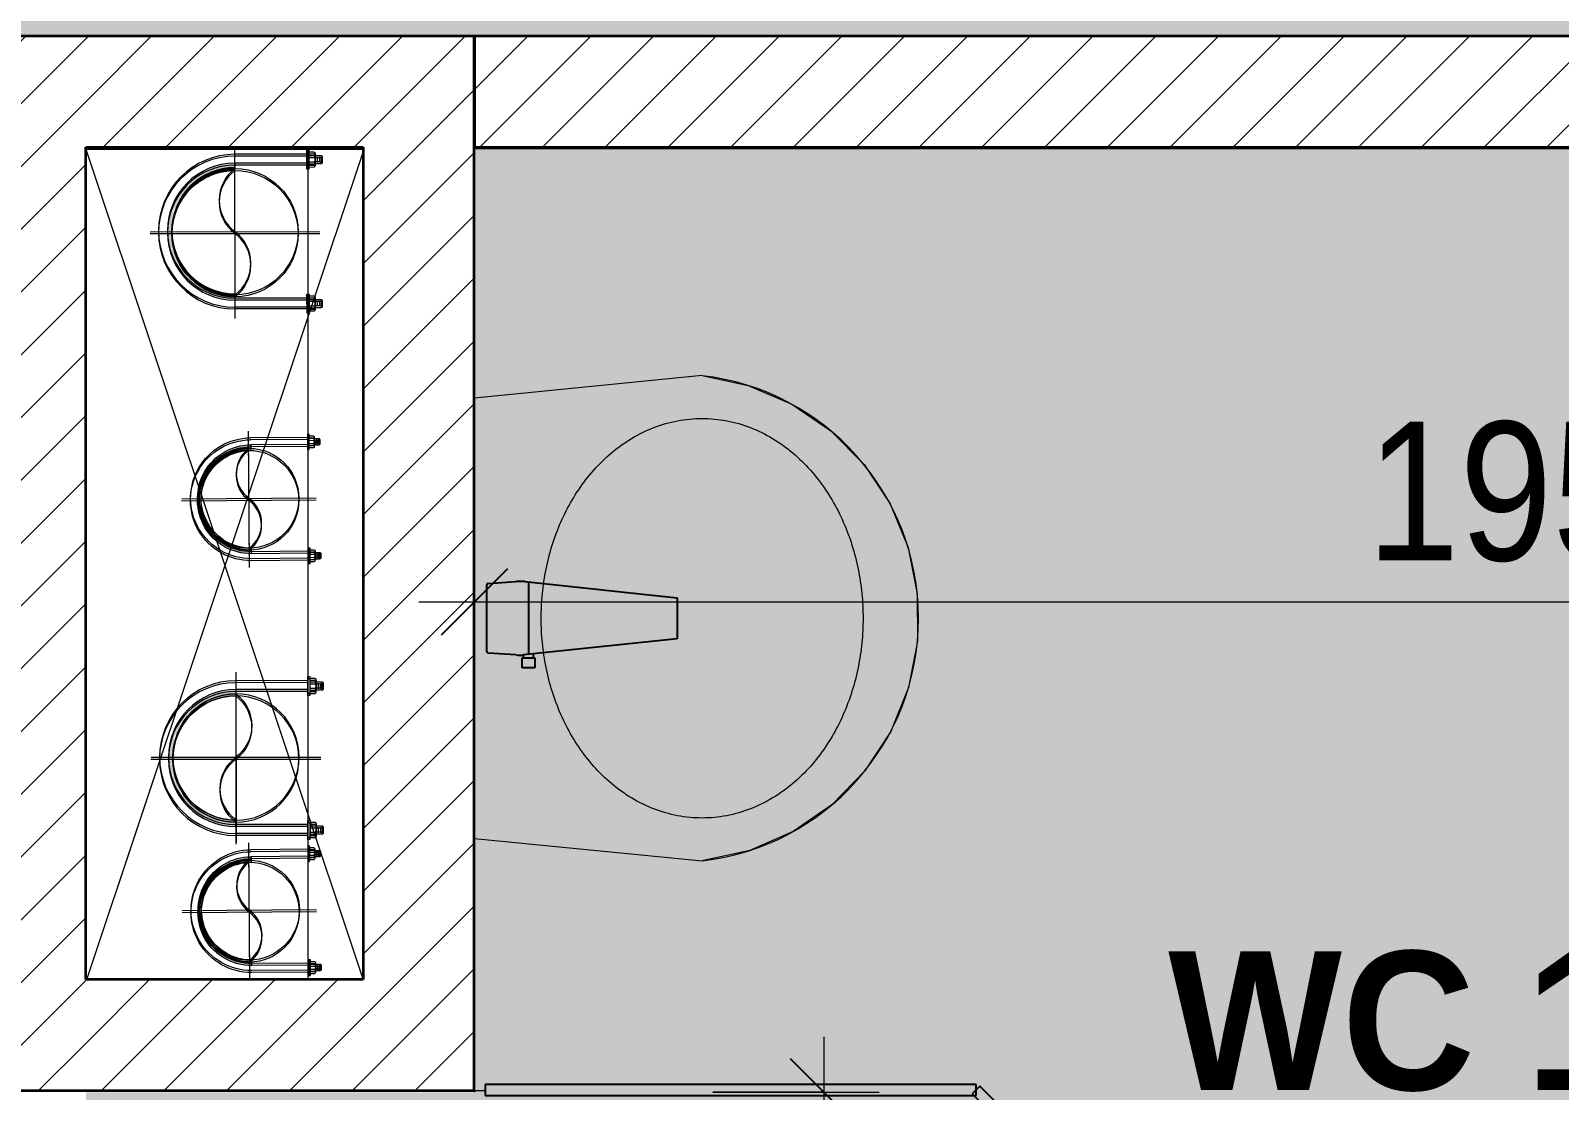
# Model space of a CAD drawing. Header units: millimetres. Extents: x 42054 to 236235, y 253 to 78637.
# Drawn here: x 46703 to 48080, y 65887 to 66842 of the extents above; entities that cross this region are included whole.
import ezdxf

# ---------------------------------------------------------------- set-up
doc = ezdxf.new("R2010")
doc.units = ezdxf.units.MM
doc.linetypes.add('IMPORT-CENTER _3_', pattern=[10.16, 6.35, -1.27, 1.27, -1.27])
for name, color, linetype, lineweight in [('0-1', 7, 'Continuous', 5), ('0-3', 7, 'Continuous', 18), ('A-ANNO-DIMS', 211, 'Continuous', 9), ('A-ANNO-DIMS-50', 211, 'Continuous', 9), ('A-DETL-GENF-1', 7, 'Continuous', 18), ('A-DETL-THIN', 151, 'Continuous', 18), ('A-FLOR-2', 7, 'Continuous', 18), ('A-GLAZ-CURT', 52, 'Continuous', 18), ('A-GLAZ-CURT-1', 10, 'Continuous', 25), ('A-WALL-2', 250, 'Continuous', 35), ('A-WALL-6', 113, 'Continuous', 35), ('A-WALL-PATT-1', 9, 'Continuous', 18), ('A-WALL-PATT-2', 111, 'Continuous', 18), ('G-ANNO-TEXT-1', 7, 'Continuous', 9), ('G-IMPT', 8, 'Continuous', 18), ('G-IMPT-4', 8, 'IMPORT-CENTER _3_', 18), ('M-EQPM', 50, 'Continuous', 18), ('P-SANR-FIXT', 6, 'Continuous', 18), ('P-SANR-FIXT-1', 253, 'Continuous', 18), ('P-SANR-FIXT-2', 221, 'Continuous', 25)]:
    doc.layers.add(name, color=color, linetype=linetype, lineweight=lineweight)
doc.styles.add('Arial_B_1', font='arialbd.ttf', dxfattribs={"width": 0.95, "height": 125})
doc.styles.add('UTM Avo', font='', dxfattribs={"width": 0.9, "height": 125})
doc.styles.get('UTM Avo').set_extended_font_data('UTM Avo')
doc.dimstyles.new('1_Dim_chi_tiet_2_5', dxfattribs={"dimscale": 304.8, "dimtxt": 124.912619, "dimasz": 0.19685, "dimexe": 0.164042, "dimexo": 0.0625, "dimgap": 0.016404, "dimtad": 1, "dimdec": 0, "dimrnd": 5, "dimzin": 0, "dimdsep": 46, "dimtxsty": 'UTM Avo', "dimblk1": 'OBLIQUE', "dimblk2": 'OBLIQUE', "dimsah": 1, "dimcen": 0.09, "dimdle": 0.164042, "dimazin": 0, "dimtfac": 1, "dimtdec": 4, "dimtix": 1, "dimtmove": 0, "dimatfit": 3, "dimfxl": 0.328084, "dimfxlon": 1, "dimtvp": 1, "dimtolj": 1, "dimtzin": 0, "dimarcsym": 2})
pattern_1 = [(45, (0, 0), (-28.284271, 28.284271), [])]

# ---------------------------------------------------------------- blocks, each defined once
blk = doc.blocks.new('bonruatreo - Chậu rửa-V6-TKCS_CĂN HỘ LOẠI 1A - MẶT BẰNG')
at = {"layer": 'P-SANR-FIXT-1'}
for p, q in [((198.4, 0), (-198.4, 0)), ((165, 0), (-165, 0)), ((218.6, -205), (198.4, 0)), ((-198.4, 0), (-218.6, -205))]:
    blk.add_line(p, q, dxfattribs=at)
at = {"layer": 'P-SANR-FIXT-1', "flags": 128}
blk.add_lwpolyline([(218.6, -205), (209.7, -246.6), (192.9, -285.8), (168.9, -321), (138.6, -350.9), (103.1, -374.4), (63.7, -390.6), (22, -398.9), (-20.6, -399), (-62.4, -391), (-101.9, -375), (-137.5, -351.7), (-168, -322), (-192.2, -287), (-209.2, -247.9), (-218.4, -206.4), (-218.6, -205)], dxfattribs=at)
at = {"layer": 'P-SANR-FIXT-1'}
blk.add_arc((0, -180), 220, 186.525, 353.475, dxfattribs=at)
for points in [[(-180, -205), (-180, -197.6), (-178.6, -182.7), (-172.4, -161.2), (-162.5, -141.1), (-149.4, -123), (-133.8, -107), (-116.1, -93.4), (-96.9, -82.1), (-76.5, -73.2), (-55.2, -66.5), (-33.3, -62.1), (-11.2, -59.9), (11.1, -59.9), (33.3, -62.1), (55.2, -66.5), (76.5, -73.2), (96.9, -82.1), (116.1, -93.4), (133.8, -107.1), (149.5, -123), (162.5, -141.2), (172.4, -161.2), (178.6, -182.7), (180, -197.6), (180, -205)], [(180, -205), (180, -212.4), (178.6, -227.3), (172.4, -248.8), (162.5, -268.8), (149.5, -287), (133.8, -302.9), (116.1, -316.6), (96.9, -327.9), (76.5, -336.8), (55.2, -343.5), (33.3, -347.9), (11.1, -350.1), (-11.2, -350.1), (-33.3, -347.9), (-55.2, -343.5), (-76.5, -336.8), (-96.9, -327.9), (-116.1, -316.6), (-133.8, -303), (-149.4, -287), (-162.5, -268.9), (-172.4, -248.8), (-178.6, -227.3), (-180, -212.4), (-180, -205)]]:
    blk.add_open_spline(points, degree=3, dxfattribs=at)
at = {"layer": 'P-SANR-FIXT-2'}
for p, q in [((-33, -37.3), (-31.4, -12.2)), ((-30.2, -11), (30.2, -11)), ((31.4, -12.2), (33, -37.3)), ((-44.7, -42.8), (-35.6, -42.8)), ((-44.7, -54.2), (-44.7, -42.8)), ((-35.6, -54.2), (-44.7, -54.2)), ((-35.6, -42.8), (-35.6, -44.2)), ((-35.6, -44.2), (-33.1, -44.2)), ((-35.6, -44.2), (-35.6, -52.9)), ((-35.6, -52.9), (-35.6, -54.2)), ((-32.2, -52.9), (-35.6, -52.9)), ((-32.2, -52.9), (-33.1, -44.2)), ((32.7, -48.5), (-32.7, -48.5)), ((-18.5, -182.5), (-32.2, -52.9)), ((33, -45.4), (18.5, -182.5)), ((18.5, -182.5), (-18.5, -182.5))]:
    blk.add_line(p, q, dxfattribs=at)
for centre, radius, start, end in [((-30.1, -12.3), 1.3, 91.2278, 176.4003), ((30.1, -12.3), 1.3, 3.5997, 88.7722), ((5.5, -41.4), 38.7, 173.966, 184.1457), ((-5.5, -41.4), 38.7, 353.966, 6.034)]:
    blk.add_arc(centre, radius, start, end, dxfattribs=at)
blk = doc.blocks.new('System Panel - Glazed-580253-TKCS_CĂN HỘ LOẠI 1A - MẶT BẰNG')
at = {"layer": 'A-GLAZ-CURT-1'}
for p, q in [((352.2, 5), (-352.2, 5)), ((-352.2, 5), (-352.2, -5)), ((352.2, -5), (352.2, 5)), ((-352.2, -5), (352.2, -5))]:
    blk.add_line(p, q, dxfattribs=at)
blk = doc.blocks.new('System Panel - Glazed-918428-TKCS_CĂN HỘ LOẠI 1A - MẶT BẰNG')
at = {"layer": 'A-GLAZ-CURT-1'}
for p, q in [((221.2, 5), (-221.2, 5)), ((-221.2, 5), (-221.2, -5)), ((221.2, -5), (221.2, 5)), ((-221.2, -5), (221.2, -5))]:
    blk.add_line(p, q, dxfattribs=at)
blk = doc.blocks.new('NCV_TKTC_TANG 1_rvt-1-TKCS_CĂN HỘ LOẠI 1A - MẶT BẰNG')
at = {"layer": 'A-WALL-PATT-1'}
h = blk.add_hatch(dxfattribs=at)
h.set_pattern_fill('FP_1', color=256, style=0, pattern_type=2)
h.set_pattern_definition(pattern_1)
h.paths.add_polyline_path([(48052.6, 66736.9), (49052.6, 66736.9), (49052.6, 66836.9), (47103, 66836.9), (47103, 66736.9), (48024.6, 66736.9)])
at = {"layer": 'A-FLOR-2'}
blk.add_line((47102.6, 65886.9), (47112.6, 65886.9), dxfattribs=at)
at = {"layer": 'A-WALL-2'}
for p, q in [((49052.6, 66836.9), (47103, 66836.9)), ((47103, 66836.9), (47103, 66736.9)), ((47103, 66736.9), (49052.6, 66736.9))]:
    blk.add_line(p, q, dxfattribs=at)
at = {"layer": 'A-GLAZ-CURT'}
for name, p, rotation in [('System Panel - Glazed-918428-TKCS_CĂN HỘ LOẠI 1A - MẶT BẰNG', (47333.7, 65887.4), 180), ('System Panel - Glazed-580253-TKCS_CĂN HỘ LOẠI 1A - MẶT BẰNG', (47803.9, 65638.3), 135.0000000000004)]:
    blk.add_blockref(name, p, dxfattribs=dict(at, rotation=rotation))
at = {"layer": 'P-SANR-FIXT', "rotation": 90.00000000000044}
blk.add_blockref('bonruatreo - Chậu rửa-V6-TKCS_CĂN HỘ LOẠI 1A - MẶT BẰNG', (47103, 66312.4), dxfattribs=at)
blk = doc.blocks.new('TKTC_XREF_251221_MB TANG 1 - TKTC_XREF_260130_MB TANG 1_dwg_CUM U_DN100-4202115-TKCS_CĂN HỘ LOẠI 1A - MẶT BẰNG')
at = {"layer": 'G-IMPT'}
h = blk.add_hatch(color=256, dxfattribs=at)
h.paths.add_polyline_path([(0, -61), (0, -57), (7, -57.9), (14.7, -56.6), (8.7, -55.9), (22.2, -54), (28.4, -50.9), (25.4, -50.7), (36.4, -46), (40.3, -42.1), (36.6, -43.2), (49.4, -32.6), (52.7, -28.3), (50.5, -27), (56.6, -18.8), (58.8, -13.6), (55.9, -12.5), (60.7, 0.7), (58.8, -16), (52.7, -30.6), (43, -43.2), (28.4, -53.7), (14.7, -59.1), (0, -61)])
h.paths.add_polyline_path([(44.7, -34.6), (49.4, -28.5), (51.1, -29.5), (49.4, -30.9)])
h.paths.add_polyline_path([(51.5, -23.3), (55.1, -14.8), (57.1, -15.8), (52.7, -21.7)])
h.paths.add_polyline_path([(55.5, -11.1), (57, 0), (60, 0), (58.7, -3.1)])
h.paths.add_polyline_path([(60.5, 1.2), (60.1, 2.2), (56.7, 2.2), (54.1, 17), (47.7, 30.7), (39, 41.3), (28.4, 49.4), (14.7, 55.1), (0, 57.2), (0, 61), (15.1, 58.8), (15.8, 58.9), (29.1, 52.8), (28.5, 51.5), (29.5, 51.1), (30.5, 52.8), (41.5, 43.8), (40.3, 42.4), (41.5, 41.5), (43.1, 43.1), (53.6, 28.5), (59.1, 14.8), (60.8, 1.9)])
for p, q in [((-79.1, 66.6), (-79.1, 63.4)), ((-76.6, 66.6), (-76.6, 63.4)), ((-74.6, 66.6), (-74.6, 63.4)), ((-72.7, 69.3), (-72.7, 60.7)), ((-66.9, 67.9), (-71.7, 67.9)), ((-66.9, 62.1), (-71.7, 62.1)), ((-65, 69), (0, 69)), ((-79.1, -63.4), (-79.1, -66.6)), ((-76.6, -63.4), (-76.6, -66.6)), ((-74.6, -63.4), (-74.6, -66.6)), ((-72.7, -60.7), (-72.7, -69.3)), ((-66.9, -62.1), (-71.7, -62.1)), ((-66.9, -67.9), (-71.7, -67.9)), ((-65, -69), (0, -69))]:
    blk.add_line(p, q, dxfattribs=at)
at = {"layer": 'G-IMPT', "flags": 128}
for points in [[(-71.7, 59.2), (-66.9, 59.2), (-66.9, 70.8), (-71.7, 70.8)], [(-66.9, 70.8), (-66.9, 72.7), (-65, 72.7), (-65, 57.3), (-66.9, 57.3), (-66.9, 59.2)], [(-72.7, 67.6), (-78.1, 67.6), (-78.1, 62.4), (-72.7, 62.4)], [(-65, 61), (0, 61), (0, 57)], [(-72.7, -62.4), (-78.1, -62.4), (-78.1, -67.6), (-72.7, -67.6)], [(-71.7, -70.8), (-66.9, -70.8), (-66.9, -59.2), (-71.7, -59.2)], [(-66.9, -59.2), (-66.9, -57.3), (-65, -57.3), (-65, -72.7), (-66.9, -72.7), (-66.9, -70.8)], [(-65, -61), (0, -61), (0, -57)]]:
    blk.add_lwpolyline(points, dxfattribs=at)
at = {"layer": 'G-IMPT'}
for centre, radius, start, end in [((-71.1, 69.3), 1.56, 112.6199, 247.3801), ((-78.1, 66.6), 0.96, 90, 180), ((-78.1, 63.4), 0.96, 180, 270), ((-67.9, 65), 4.8, 143.1301, 216.8699), ((-71.1, 60.7), 1.56, 112.6199, 247.3801), ((0, 0), 69, 270, 90), ((0, 0), 61, 270, 90), ((0, 0), 57, 270, 90), ((-78.1, -63.4), 0.96, 90, 180), ((-78.1, -66.6), 0.96, 180, 270), ((-71.1, -60.7), 1.56, 112.6199, 247.3801), ((-67.9, -65), 4.8, 143.1301, 216.8699), ((-71.1, -69.3), 1.56, 112.6199, 247.3801)]:
    blk.add_arc(centre, radius, start, end, dxfattribs=at)
blk = doc.blocks.new('TKTC_XREF_251221_MB TANG 1 - TKTC_XREF_260130_MB TANG 1_dwg_$cc-4202117-TKCS_CĂN HỘ LOẠI 1A - MẶT BẰNG')
at = {"layer": 'G-IMPT'}
blk.add_circle((0, 0), 0.5, dxfattribs=at)
for centre, radius, start, end in [((0, 0), 0.5, 90, 270), ((0.188, 0.25), 0.313, 126.8699, 233.1301), ((-0.188, -0.25), 0.313, 306.8699, 53.1301)]:
    blk.add_arc(centre, radius, start, end, dxfattribs=at)
at = {"layer": 'G-IMPT-4'}
for p, q in [((0, -0.673), (0, 0.673)), ((-0.673, 0), (0.673, 0))]:
    blk.add_line(p, q, dxfattribs=at)
blk = doc.blocks.new('TKTC_XREF_251221_MB TANG 1 - TKTC_XREF_260130_MB TANG 1_dwg_$cc-4202111-TKCS_CĂN HỘ LOẠI 1A - MẶT BẰNG')
at = {"layer": 'G-IMPT'}
blk.add_circle((0, 0), 0.5, dxfattribs=at)
for centre, radius, start, end in [((0, 0), 0.5, 90, 270), ((0.188, 0.25), 0.313, 126.8699, 233.1301), ((-0.188, -0.25), 0.313, 306.8699, 53.1301)]:
    blk.add_arc(centre, radius, start, end, dxfattribs=at)
at = {"layer": 'G-IMPT-4'}
for p, q in [((0, -0.673), (0, 0.673)), ((-0.673, 0), (0.673, 0))]:
    blk.add_line(p, q, dxfattribs=at)
blk = doc.blocks.new('TKTC_XREF_251221_MB TANG 1 - TKTC_XREF_260130_MB TANG 1_dwg_CUM U_DN100-4202112-TKCS_CĂN HỘ LOẠI 1A - MẶT BẰNG')
at = {"layer": 'G-IMPT'}
h = blk.add_hatch(color=256, dxfattribs=at)
h.paths.add_polyline_path([(0, 61), (0, 57), (8.9, 58.1), (14.2, 57), (6.9, 56.1), (15.2, 55.2), (15.8, 57.1), (29.5, 51.1), (28.5, 49.4), (30.5, 48.5), (37.9, 45.4), (41.9, 41.9), (33.7, 45.4), (49.4, 33.2), (52.3, 28.5), (50.3, 27.3), (57.1, 18.1), (58.8, 14), (55.8, 13), (60.9, 0.5), (58.9, 16), (52.8, 30.6), (43.1, 43.2), (28.4, 53.7), (14.7, 59.1), (8.8, 59.8)])
h.paths.add_polyline_path([(51.1, 24.4), (55.1, 14.8), (57.5, 15.8), (52.7, 22.2)])
h.paths.add_polyline_path([(55.4, 11.9), (57, 0), (60.2, 0), (57.8, 6)])
h.paths.add_polyline_path([(60.6, -1), (60.3, -1.7), (56.9, -1.7), (56.8, -1.7), (54.3, -16.5), (48, -30.2), (40.2, -40.4), (27.6, -49.7), (14.2, -55.1), (0, -57), (0, -61), (15.2, -58.8), (15.8, -58.9), (29.4, -52.8), (28.5, -51.1), (29.3, -50.7), (30.5, -52.8), (41.9, -43.7), (40.3, -42), (41.3, -41.3), (49.6, -34.7), (53.7, -28.5), (59.1, -14.8), (60.8, -1.5)])
h.paths.add_polyline_path([(55, -16.5), (57.6, -17.5), (50.8, -26.6), (54.6, -17.5)])
for p, q in [((-72.7, 69.3), (-72.7, 60.7)), ((-79.1, 66.6), (-79.1, 63.4)), ((-76.6, 66.6), (-76.6, 63.4)), ((-74.6, 66.6), (-74.6, 63.4)), ((-66.9, 67.9), (-71.7, 67.9)), ((-66.9, 62.1), (-71.7, 62.1)), ((-65, 69), (0, 69)), ((-79.1, -63.4), (-79.1, -66.6)), ((-76.6, -63.4), (-76.6, -66.6)), ((-74.6, -63.4), (-74.6, -66.6)), ((-72.7, -60.7), (-72.7, -69.3)), ((-66.9, -62.1), (-71.7, -62.1)), ((-66.9, -67.9), (-71.7, -67.9)), ((-65, -69), (0, -69))]:
    blk.add_line(p, q, dxfattribs=at)
at = {"layer": 'G-IMPT', "flags": 128}
for points in [[(-71.7, 59.2), (-66.9, 59.2), (-66.9, 70.8), (-71.7, 70.8)], [(-66.9, 70.8), (-66.9, 72.7), (-65, 72.7), (-65, 57.3), (-66.9, 57.3), (-66.9, 59.2)], [(-72.7, 67.6), (-78.1, 67.6), (-78.1, 62.4), (-72.7, 62.4)], [(-65, 61), (0, 61), (0, 57)], [(-72.7, -62.4), (-78.1, -62.4), (-78.1, -67.6), (-72.7, -67.6)], [(-71.7, -70.8), (-66.9, -70.8), (-66.9, -59.2), (-71.7, -59.2)], [(-66.9, -59.2), (-66.9, -57.3), (-65, -57.3), (-65, -72.7), (-66.9, -72.7), (-66.9, -70.8)], [(-65, -61), (0, -61), (0, -57)]]:
    blk.add_lwpolyline(points, dxfattribs=at)
at = {"layer": 'G-IMPT'}
for centre, radius, start, end in [((-71.1, 69.3), 1.56, 112.6199, 247.3801), ((-78.1, 66.6), 0.96, 90, 180), ((-78.1, 63.4), 0.96, 180, 270), ((-67.9, 65), 4.8, 143.1301, 216.8699), ((-71.1, 60.7), 1.56, 112.6199, 247.3801), ((0, 0), 69, 270, 90), ((0, 0), 61, 270, 90), ((0, 0), 57, 270, 90), ((-78.1, -63.4), 0.96, 90, 180), ((-78.1, -66.6), 0.96, 180, 270), ((-71.1, -60.7), 1.56, 112.6199, 247.3801), ((-67.9, -65), 4.8, 143.1301, 216.8699), ((-71.1, -69.3), 1.56, 112.6199, 247.3801)]:
    blk.add_arc(centre, radius, start, end, dxfattribs=at)
blk = doc.blocks.new('TKTC_XREF_251221_MB TANG 1 - TKTC_XREF_260130_MB TANG 1_dwg_$cc-4202114-TKCS_CĂN HỘ LOẠI 1A - MẶT BẰNG')
at = {"layer": 'G-IMPT'}
blk.add_circle((0, 0), 0.5, dxfattribs=at)
for centre, radius, start, end in [((0, 0), 0.5, 90, 270), ((0.188, 0.25), 0.313, 126.8699, 233.1301), ((-0.188, -0.25), 0.313, 306.8699, 53.1301)]:
    blk.add_arc(centre, radius, start, end, dxfattribs=at)
at = {"layer": 'G-IMPT-4'}
for p, q in [((0, -0.673), (0, 0.673)), ((-0.673, 0), (0.673, 0))]:
    blk.add_line(p, q, dxfattribs=at)
blk = doc.blocks.new('TKTC_XREF_251221_MB TANG 1 - TKTC_XREF_260130_MB TANG 1_dwg_$cc-4202118-TKCS_CĂN HỘ LOẠI 1A - MẶT BẰNG')
at = {"layer": 'G-IMPT'}
blk.add_circle((0, 0), 0.5, dxfattribs=at)
for centre, radius, start, end in [((0, 0), 0.5, 90, 270), ((0.188, 0.25), 0.313, 126.8699, 233.1301), ((-0.188, -0.25), 0.313, 306.8699, 53.1301)]:
    blk.add_arc(centre, radius, start, end, dxfattribs=at)
at = {"layer": 'G-IMPT-4'}
for p, q in [((0, -0.673), (0, 0.673)), ((-0.673, 0), (0.673, 0))]:
    blk.add_line(p, q, dxfattribs=at)
blk = doc.blocks.new('TKTC_XREF_251221_MB TANG 1 - TKTC_XREF_260130_MB TANG 1_dwg_$cc-V15-TKCS_CĂN HỘ LOẠI 1A - MẶT BẰNG')
at = {"layer": 'G-IMPT'}
blk.add_circle((0, 0), 0.5, dxfattribs=at)
for centre, radius, start, end in [((0, 0), 0.5, 90, 270), ((0.188, 0.25), 0.313, 126.8699, 233.1301), ((-0.188, -0.25), 0.313, 306.8699, 53.1301)]:
    blk.add_arc(centre, radius, start, end, dxfattribs=at)
at = {"layer": 'G-IMPT-4'}
for p, q in [((0, -0.673), (0, 0.67)), ((-0.673, 0), (0.673, 0))]:
    blk.add_line(p, q, dxfattribs=at)
blk = doc.blocks.new('TKTC_XREF_251221_MB TANG 1 - TKTC_XREF_260130_MB TANG 1_dwg-4202109-TKCS_CĂN HỘ LOẠI 1A - MẶT BẰNG')
at = {"layer": 'G-IMPT'}
blk.add_line((-156149.5, -334609.7), (-156149.5, -335359.1), dxfattribs=at)
at = {"layer": 'G-IMPT', "flags": 128}
for points in [[(-156149.1, -335359), (-156198.7, -335358.8), (-156198.7, -334609.7)], [(-156198.7, -335359.7), (-156198.7, -334610.3), (-156149.6, -334610.6), (-156149.6, -335359.7)]]:
    blk.add_lwpolyline(points, dxfattribs=at)
for name, p, xscale, yscale, zscale, rotation in [('TKTC_XREF_251221_MB TANG 1 - TKTC_XREF_260130_MB TANG 1_dwg_$cc-4202114-TKCS_CĂN HỘ LOẠI 1A - MẶT BẰNG', (-156264.6, -334687.6), 113.7150000000092, 113.7150000000092, 113.7150000000092, 0.04476088158440977), ('TKTC_XREF_251221_MB TANG 1 - TKTC_XREF_260130_MB TANG 1_dwg_$cc-V15-TKCS_CĂN HỘ LOẠI 1A - MẶT BẰNG', (-156264.6, -334685.9), 113.7150000000092, 113.7150000000092, 113.7150000000092, 0.04476088158440977), ('TKTC_XREF_251221_MB TANG 1 - TKTC_XREF_260130_MB TANG 1_dwg_CUM U_DN100-4202112-TKCS_CĂN HỘ LOẠI 1A - MẶT BẰNG', (-156264.6, -334686.7), 0.9975000000000005, 0.9975000000000005, 0.9975000000000005, 180.0467435561312), ('TKTC_XREF_251221_MB TANG 1 - TKTC_XREF_260130_MB TANG 1_dwg_CUM U_DN100-4202112-TKCS_CĂN HỘ LOẠI 1A - MẶT BẰNG', (-156264.6, -334685), 0.9974999999999987, 0.9974999999999987, 0.9974999999999987, 180.0467435561312), ('TKTC_XREF_251221_MB TANG 1 - TKTC_XREF_260130_MB TANG 1_dwg_$cc-4202118-TKCS_CĂN HỘ LOẠI 1A - MẶT BẰNG', (-156252.1, -334927.9), 90.0000000000512, 90.0000000000512, 90.0000000000512, 0.419778997776333), ('TKTC_XREF_251221_MB TANG 1 - TKTC_XREF_260130_MB TANG 1_dwg_$cc-4202118-TKCS_CĂN HỘ LOẠI 1A - MẶT BẰNG', (-156252, -334926.1), 90.0000000000512, 90.0000000000512, 90.0000000000512, 0.419778997776333), ('TKTC_XREF_251221_MB TANG 1 - TKTC_XREF_260130_MB TANG 1_dwg_CUM U_DN100-4202112-TKCS_CĂN HỘ LOẠI 1A - MẶT BẰNG', (-156263.8, -335161.1), 0.9974999999999966, 0.9974999999999966, 0.9974999999999966, 180.0467435564899), ('TKTC_XREF_251221_MB TANG 1 - TKTC_XREF_260130_MB TANG 1_dwg_CUM U_DN100-4202112-TKCS_CĂN HỘ LOẠI 1A - MẶT BẰNG', (-156263.7, -335159.3), 0.9974999999999966, 0.9974999999999966, 0.9974999999999966, 180.0467435564899), ('TKTC_XREF_251221_MB TANG 1 - TKTC_XREF_260130_MB TANG 1_dwg_$cc-4202117-TKCS_CĂN HỘ LOẠI 1A - MẶT BẰNG', (-156251.7, -335299), 90.0000000000512, 90.0000000000512, 90.0000000000512, 0.419778997776333), ('TKTC_XREF_251221_MB TANG 1 - TKTC_XREF_260130_MB TANG 1_dwg_$cc-4202117-TKCS_CĂN HỘ LOẠI 1A - MẶT BẰNG', (-156251.6, -335297.2), 90.0000000000512, 90.0000000000512, 90.0000000000512, 0.419778997776333)]:
    blk.add_blockref(name, p, dxfattribs=dict(xscale=xscale, yscale=yscale, zscale=zscale, rotation=rotation))
at = {"extrusion": (0, 0, -1)}
for name, p, xscale, yscale, zscale, rotation in [('TKTC_XREF_251221_MB TANG 1 - TKTC_XREF_260130_MB TANG 1_dwg_CUM U_DN100-4202115-TKCS_CĂN HỘ LOẠI 1A - MẶT BẰNG', (156250.2, -334927.9), 0.7894736842105242, 0.7894736842105242, -0.7894736842105241, 359.5802210006287), ('TKTC_XREF_251221_MB TANG 1 - TKTC_XREF_260130_MB TANG 1_dwg_CUM U_DN100-4202115-TKCS_CĂN HỘ LOẠI 1A - MẶT BẰNG', (156250.1, -334926.1), 0.7894736842105242, 0.7894736842105242, -0.7894736842105241, 359.5802210006287), ('TKTC_XREF_251221_MB TANG 1 - TKTC_XREF_260130_MB TANG 1_dwg_$cc-4202111-TKCS_CĂN HỘ LOẠI 1A - MẶT BẰNG', (156263.8, -335161.1), 113.7150000000092, 113.7150000000092, -113.7150000000092, 179.9532564459116), ('TKTC_XREF_251221_MB TANG 1 - TKTC_XREF_260130_MB TANG 1_dwg_$cc-4202111-TKCS_CĂN HỘ LOẠI 1A - MẶT BẰNG', (156263.7, -335159.3), 113.7150000000092, 113.7150000000092, -113.7150000000092, 179.9532564459116), ('TKTC_XREF_251221_MB TANG 1 - TKTC_XREF_260130_MB TANG 1_dwg_CUM U_DN100-4202115-TKCS_CĂN HỘ LOẠI 1A - MẶT BẰNG', (156249.7, -335297.2), 0.7894736842105242, 0.7894736842105242, -0.7894736842105241, 359.5802210006287), ('TKTC_XREF_251221_MB TANG 1 - TKTC_XREF_260130_MB TANG 1_dwg_CUM U_DN100-4202115-TKCS_CĂN HỘ LOẠI 1A - MẶT BẰNG', (156249.8, -335299), 0.7894736842105242, 0.7894736842105242, -0.7894736842105241, 359.5802210006287)]:
    blk.add_blockref(name, p, dxfattribs=dict(at, xscale=xscale, yscale=yscale, zscale=zscale, rotation=rotation))
blk = doc.blocks.new('TKTC_XREF_251221_MB TANG 1 - TKTC_XREF_251221_MB TANG 1-2038492-TKCS_CĂN HỘ LOẠI 1A - MẶT BẰNG')
blk.add_blockref('TKTC_XREF_251221_MB TANG 1 - TKTC_XREF_260130_MB TANG 1_dwg-4202109-TKCS_CĂN HỘ LOẠI 1A - MẶT BẰNG', (169499.1, 384109.7))
blk = doc.blocks.new('DIMBLOCK17-TKCS_CĂN HỘ LOẠI 1A - MẶT BẰNG')
at = {"layer": 'A-ANNO-DIMS-50'}
for p, q in [((47102.9, 66427.1), (47102.9, 66277.1)), ((47102.9, 66327.1), (47102.9, 66427.1)), ((49053, 66427.1), (49053, 66277.1)), ((49053, 66327.1), (49053, 66427.1)), ((47052.9, 66327.1), (49103, 66327.1))]:
    blk.add_line(p, q, dxfattribs=at)
at = {"layer": 'A-ANNO-DIMS-50', "lineweight": 25}
for p, q in [((47102.9, 66327.1), (47132.9, 66357.1)), ((49053, 66327.1), (49083, 66357.1)), ((47102.9, 66327.1), (47072.9, 66297.1)), ((49053, 66327.1), (49023, 66297.1))]:
    blk.add_line(p, q, dxfattribs=at)
at = {"layer": 'A-ANNO-DIMS-50', "color": 0, "insert": (47906.8, 66489.5), "char_height": 125, "width": 410.824, "attachment_point": 1, "line_spacing_factor": 1.110334, "style": 'UTM Avo'}
blk.add_mtext('1950', dxfattribs=at)
blk = doc.blocks.new('_Oblique')
at = {"color": 0, "linetype": 'ByBlock', "lineweight": -2}
blk.add_line((-0.5, -0.5), (0.5, 0.5), dxfattribs=at)
blk = doc.blocks.new('DIMBLOCK39-TKCS_CĂN HỘ LOẠI 1A - MẶT BẰNG')
at = {"layer": 'A-ANNO-DIMS-50'}
for p, q in [((47417.6, 65935.3), (47417.6, 64885.3)), ((47317.6, 65885.3), (47467.6, 65885.3)), ((47417.6, 65885.3), (47317.6, 65885.3)), ((47517.6, 64935.3), (47367.6, 64935.3)), ((47417.6, 64935.3), (47517.6, 64935.3))]:
    blk.add_line(p, q, dxfattribs=at)
at = {"layer": 'A-ANNO-DIMS-50', "lineweight": 25}
for p, q in [((47417.6, 65885.3), (47387.6, 65915.3)), ((47417.6, 65885.3), (47447.6, 65855.3)), ((47417.6, 64935.3), (47387.6, 64965.3)), ((47417.6, 64935.3), (47447.6, 64905.3))]:
    blk.add_line(p, q, dxfattribs=at)
at = {"layer": 'A-ANNO-DIMS-50', "color": 0, "insert": (47255.2, 65281.9), "char_height": 125, "width": 308.118, "attachment_point": 1, "rotation": 90, "line_spacing_factor": 1.110334, "style": 'UTM Avo'}
blk.add_mtext('950', dxfattribs=at)

msp = doc.modelspace()

# ---------------------------------------------------------------- hatches: boundary and pattern name
at = {"layer": 'A-DETL-GENF-1'}
msp.add_hatch(color=256, dxfattribs=at).paths.add_polyline_path([(47702.6, 66836.9), (49053, 66837.4), (49052.6, 69761.9), (48752.6, 69761.9), (48752.6, 69834.3), (45752.6, 69834.3), (45752.6, 69761.9), (44652.6, 69761.9), (44652.6, 66836.9), (47275, 66836.9)])
h = msp.add_hatch(color=256, dxfattribs=at)
h.paths.add_polyline_path([(48774.2, 64935.3), (49052.6, 64935.5), (49052.6, 66735.3), (47102.9, 66735.3), (47102.6, 65885.3), (46752.9, 65885.3), (46752.9, 64935.3), (48399.4, 64935.3)])
h.paths.add_polyline_path([(46818.8, 65378.4), (46818.8, 65378.4), (46820.7, 65378.4)])
h.paths.add_polyline_path([(46814.7, 65378.4), (46814.7, 65378.9), (46814.7, 65378.9)])
at = {"layer": 'A-WALL-PATT-2'}
h = msp.add_hatch(dxfattribs=at)
h.set_pattern_fill('FP_1', color=256, style=0, pattern_type=2)
h.set_pattern_definition(pattern_1)
h.paths.add_polyline_path([(46652.9, 65886.9), (46752.6, 65886.9), (46752.6, 66836.9), (46653, 66836.5), (46652.6, 65886.9)])
h = msp.add_hatch(dxfattribs=at)
h.set_pattern_fill('FP_1', color=256, style=0, pattern_type=2)
h.set_pattern_definition(pattern_1)
h.paths.add_polyline_path([(47052.6, 66736.9), (47102.6, 66736.9), (47102.6, 66836.9), (46752.6, 66836.9), (46752.6, 66736.9), (47002.6, 66736.9)])
h = msp.add_hatch(dxfattribs=at)
h.set_pattern_fill('FP_1', color=256, style=0, pattern_type=2)
h.set_pattern_definition(pattern_1)
h.paths.add_polyline_path([(47087.6, 65986.9), (47102.6, 65986.9), (47102.6, 66736.9), (47002.6, 66736.9), (47002.6, 65986.9)])
h = msp.add_hatch(dxfattribs=at)
h.set_pattern_fill('FP_1', color=256, style=0, pattern_type=2)
h.set_pattern_definition(pattern_1)
h.paths.add_polyline_path([(46752.6, 65886.9), (47102.6, 65886.9), (47102.6, 65986.9), (46752.6, 65986.9), (46752.6, 65894.9)])

# ---------------------------------------------------------------- linework, layer by layer
at = {"layer": '0-3'}
for p, q in [((47002.6, 65987.2), (46752.9, 66734.9)), ((47002.6, 66734.9), (46752.9, 66734.9)), ((46752.9, 66734.9), (46752.9, 65986.9)), ((46753.6, 65986.9), (47002.6, 66732.5))]:
    msp.add_line(p, q, dxfattribs=at)
at = {"layer": 'A-DETL-THIN'}
for p, q in [((44652.6, 66836.9), (49053, 66836.9)), ((49053, 66735.3), (47102.9, 66735.3)), ((47102.9, 66735.3), (47102.9, 65885.3))]:
    msp.add_line(p, q, dxfattribs=at)
at = {"layer": 'A-WALL-6'}
for p, q in [((47102.6, 66836.9), (46652.6, 66836.9)), ((47102.6, 65886.9), (47102.6, 66836.9)), ((46752.6, 65986.9), (46752.6, 66736.9)), ((46752.6, 66736.9), (47002.6, 66736.9)), ((47002.6, 66736.9), (47002.6, 65986.9)), ((47002.6, 65986.9), (46752.6, 65986.9)), ((46652.6, 65886.9), (47102.6, 65886.9))]:
    msp.add_line(p, q, dxfattribs=at)

# ---------------------------------------------------------------- block references
at = {"layer": '0-1'}
msp.add_blockref('NCV_TKTC_TANG 1_rvt-1-TKCS_CĂN HỘ LOẠI 1A - MẶT BẰNG', (0, 0), dxfattribs=at)
at = {"layer": 'M-EQPM'}
msp.add_blockref('TKTC_XREF_251221_MB TANG 1 - TKTC_XREF_251221_MB TANG 1-2038492-TKCS_CĂN HỘ LOẠI 1A - MẶT BẰNG', (33652.6, 17236.9), dxfattribs=at)

# ---------------------------------------------------------------- texts
at = {"layer": 'G-ANNO-TEXT-1', "insert": (47935.3, 65851.3), "char_height": 125, "width": 1002.25, "attachment_point": 5, "line_spacing_factor": 0.936439, "style": 'Arial_B_1'}
msp.add_mtext('\\pt570,1140,1710,2280,2850,3420,3990,4560,5130,5700,6270,6840,7410,7980,8550,9120,9690,10260,10830,11400,11970,12540,13110,13680,14250,14820,15390,15960,16530,17100,17670,18240;WC 1\\PS = 3.84m2', dxfattribs=at)

# ---------------------------------------------------------------- dimensions: what is measured, and where the dimension line sits
at = {"layer": 'A-ANNO-DIMS'}
dim = msp.add_linear_dim(base=(49053, 66327.1), p1=(47102.9, 66427.1), p2=(49053, 66427.1), dimstyle='1_Dim_chi_tiet_2_5', override={"dimpost": '<>', "dimfxl": 1950.071331}, dxfattribs=at)
dim.commit()
dim.dimension.update_dxf_attribs({"geometry": 'DIMBLOCK17-TKCS_CĂN HỘ LOẠI 1A - MẶT BẰNG', "text_midpoint": (48078, 66396.8)})
dim = msp.add_linear_dim(base=(47417.6, 64935.3), p1=(47317.6, 65885.3), p2=(47517.6, 64935.3), angle=90, dimstyle='1_Dim_chi_tiet_2_5', override={"dimpost": '<>', "dimfxl": 970.824392}, dxfattribs=at)
dim.commit()
dim.dimension.update_dxf_attribs({"geometry": 'DIMBLOCK39-TKCS_CĂN HỘ LOẠI 1A - MẶT BẰNG', "text_midpoint": (47347.9, 65410.3)})

doc.saveas('drawing.dxf')
